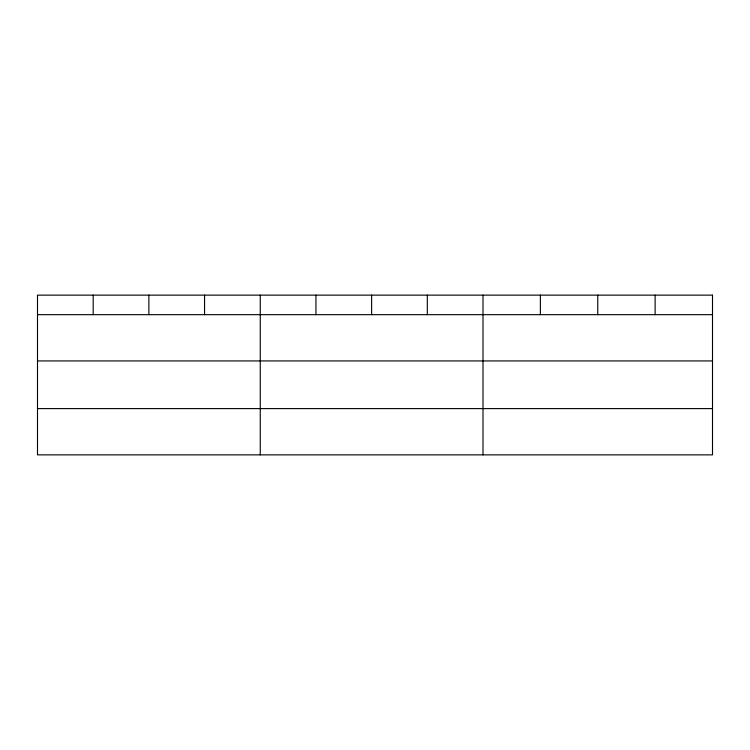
<?xml version="1.0" encoding="UTF-8"?>
<svg xmlns="http://www.w3.org/2000/svg" width="750" height="750" viewBox="0 0 750 750"><rect width="100%" height="100%" fill="white"/><g stroke="black" fill="none" stroke-linecap="round" stroke-linejoin="round"><path stroke-width="1.12" d="M37.5 314.672L712.5 314.672M37.5 360.938L712.5 360.938M37.5 408.6L712.5 408.6M655.125 295.134L655.125 314.672M597.75 295.134L597.75 314.672M540.375 295.134L540.375 314.672M483 295.134L483 454.866M427.312 295.134L427.312 314.672M371.625 295.134L371.625 314.672M315.938 295.134L315.938 314.672M260.25 295.134L260.25 454.866M204.562 295.134L204.562 314.672M148.875 295.134L148.875 314.672M93.188 295.134L93.188 314.672M712.5 295.134L37.5 295.134L37.5 454.866L712.5 454.866L712.5 295.134"/></g></svg>
